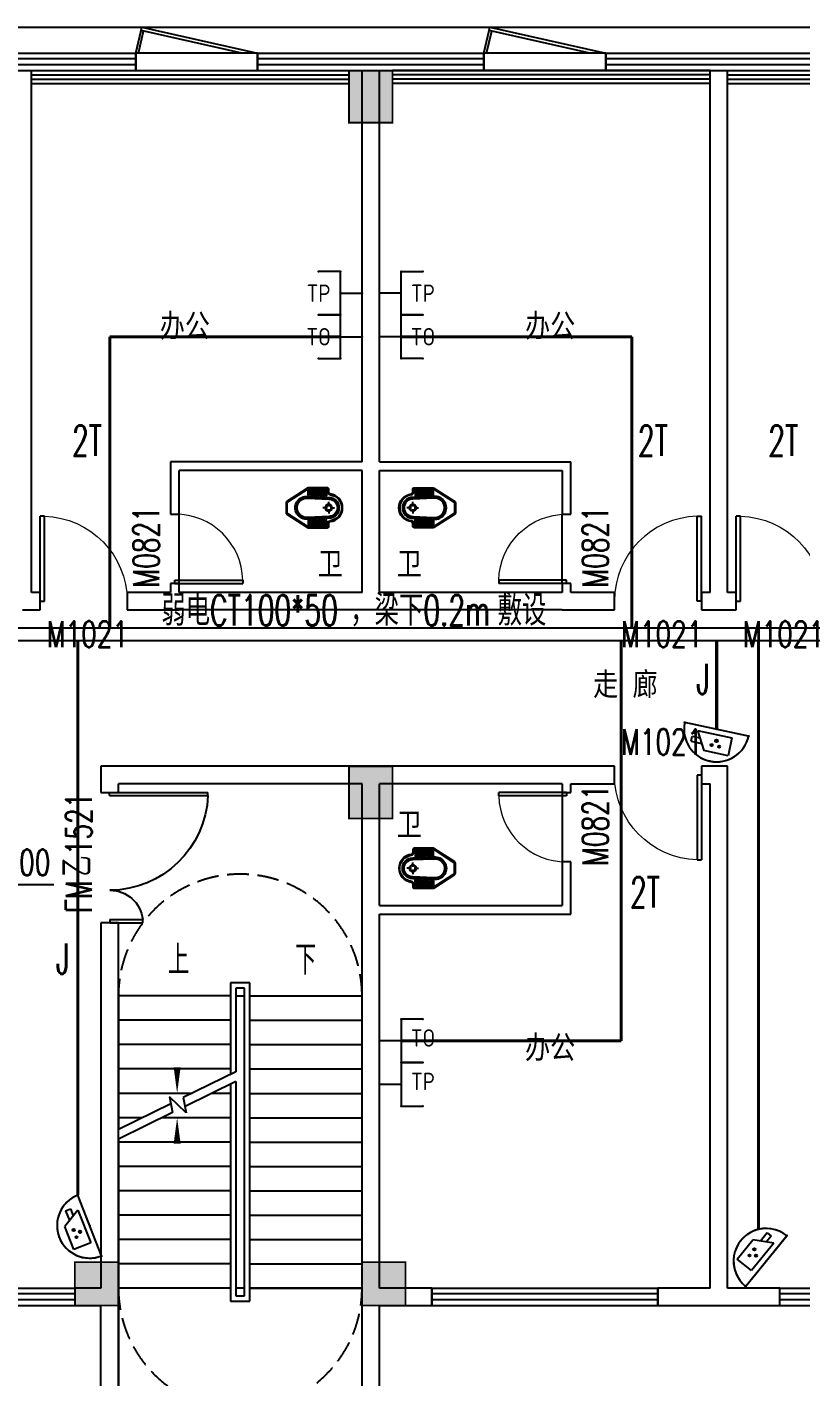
# Model space of a CAD drawing. Extents: x -6243262 to 3079315, y -2914302 to 172723.
# Drawn here: x -5582231 to -5573338, y -785745 to -770224 of the extents above; entities that cross this region are included whole.
import ezdxf
from ezdxf.enums import TextEntityAlignment as Align

# ---------------------------------------------------------------- set-up
doc = ezdxf.new("R2010")
doc.units = 0
doc.header["$LTSCALE"] = 1000
doc.linetypes.add('DASH', pattern=[0.35, 0.25, -0.1])
for name, color, linetype in [('0-柱网', 2, 'Continuous'), ('0-铝板', 32, 'Continuous'), ('A-FLOR-OTHER1-ON', 253, 'Continuous'), ('CABLETRAY', 4, 'Continuous'), ('DIM_ELEV', 3, 'Continuous'), ('DIM_SYMB', 3, 'Continuous'), ('DOOR_FIRE', 4, 'Continuous'), ('DOOR_FIRE_TEXT', 7, 'Continuous'), ('EQUIP-安防', 3, 'Continuous'), ('EQUIP-通讯', 3, 'Continuous'), ('PUB_TEXT', 7, 'Continuous'), ('STAIR', 2, 'Continuous'), ('TEL_TEXT', 7, 'Continuous'), ('WALL', 9, 'Continuous'), ('WINDOW', 4, 'Continuous'), ('WINDOW_TEXT', 7, 'Continuous'), ('WIRE-通讯', 4, 'Continuous'), ('洁具', 253, 'Continuous')]:
    doc.layers.add(name, color=color, linetype=linetype)
doc.styles.add('-宋体', font='', dxfattribs={"width": 0.8})
doc.styles.add('_TCH_DIM', font='SIMPLEX', dxfattribs={"bigfont": 'GBCBIG'})
doc.styles.add('_TCH_WINDOW', font='SIMPLEX', dxfattribs={"height": 3.5, "bigfont": 'GBCBIG'})
doc.styles.add('_TEL_ATTDEF', font='gbenor', dxfattribs={"bigfont": 'gbcbig'})
doc.styles.add('_TEL_DIM', font='SIMPLEX', dxfattribs={"width": 0.8, "height": 3.5, "bigfont": 'HZTXT'})
doc.styles.get('-宋体').set_extended_font_data('SimSun')

# ---------------------------------------------------------------- blocks, each defined once
blk = doc.blocks.new('$plan$00002871')
at = {"layer": '洁具', "color": 0}
for p, q in [((0, -475), (0, -423)), ((-15, -490), (-67, -490)), ((0, -505), (0, -557)), ((15, -490), (67, -490))]:
    blk.add_line(p, q, dxfattribs=at)
for points in [[(159, -508, -0.88995), (-159, -508, 0.380538), (-179, -491), (-210, -491, -0.414214), (-230, -471), (-230, -258, -0.144595), (-227, -247), (-73, -9, -0.254383), (-56, 0), (56, 0, -0.254383), (73, -9), (227, -247, -0.144595), (230, -258), (230, -471, -0.414214), (210, -491), (179, -491, 0.380538)], [(120, -491), (130, -252, 1.134994), (-130, -252), (-120, -491, 0.992594)], [(105, -490), (115, -251, 1.141146), (-115, -251), (-105, -490, 0.994896)], [(100, -490), (110, -251, 1.143479), (-110, -251), (-100, -490, 0.995777)], [(-149, -264, 1), (-149, -252), (-207, -252, 1), (-207, -264)], [(-148, -287, 1), (-148, -275), (-207, -275, 1), (-207, -287)], [(-147, -307, 1), (-147, -295), (-207, -295, 1), (-207, -307)], [(-149, -263, 1), (-149, -253), (-207, -253, 1), (-207, -263)], [(-148, -286, 1), (-148, -276), (-207, -276, 1), (-207, -286)], [(-147, -306, 1), (-147, -296), (-207, -296, 1), (-207, -306)], [(148, -287, -1), (148, -275), (207, -275, -1), (207, -287)], [(147, -307, -1), (147, -295), (207, -295, -1), (207, -307)], [(148, -286, -1), (148, -276), (207, -276, -1), (207, -286)], [(147, -306, -1), (147, -296), (207, -296, -1), (207, -306)], [(149, -264, -1), (149, -252), (207, -252, -1), (207, -264)], [(149, -263, -1), (149, -253), (207, -253, -1), (207, -263)], [(-146, -330, 1), (-146, -319), (-207, -319, 1), (-207, -330)], [(-146, -352, 1), (-146, -341), (-207, -341, 1), (-207, -352)], [(-145, -376, 1), (-145, -364), (-207, -364, 1), (-207, -376)], [(-144, -399, 1), (-144, -388), (-207, -388, 1), (-207, -399)], [(-143, -423, 1), (-143, -411), (-207, -411, 1), (-207, -423)], [(-141, -444, 1), (-141, -432), (-207, -432, 1), (-207, -444)], [(-141, -464, 1), (-141, -453), (-207, -453, 1), (-207, -464)], [(-146, -329, 1), (-146, -320), (-207, -320, 1), (-207, -329)], [(-146, -351, 1), (-146, -342), (-207, -342, 1), (-207, -351)], [(-145, -375, 1), (-145, -365), (-207, -365, 1), (-207, -375)], [(-144, -398, 1), (-144, -389), (-207, -389, 1), (-207, -398)], [(-143, -422, 1), (-143, -412), (-207, -412, 1), (-207, -422)], [(-141, -443, 1), (-141, -433), (-207, -433, 1), (-207, -443)], [(-141, -463, 1), (-141, -454), (-207, -454, 1), (-207, -463)], [(141, -444, -1), (141, -432), (207, -432, -1), (207, -444)], [(141, -464, -1), (141, -453), (207, -453, -1), (207, -464)], [(141, -443, -1), (141, -433), (207, -433, -1), (207, -443)], [(141, -463, -1), (141, -454), (207, -454, -1), (207, -463)], [(143, -423, -1), (143, -411), (207, -411, -1), (207, -423)], [(144, -399, -1), (144, -388), (207, -388, -1), (207, -399)], [(143, -422, -1), (143, -412), (207, -412, -1), (207, -422)], [(145, -376, -1), (145, -364), (207, -364, -1), (207, -376)], [(144, -398, -1), (144, -389), (207, -389, -1), (207, -398)], [(146, -352, -1), (146, -341), (207, -341, -1), (207, -352)], [(145, -375, -1), (145, -365), (207, -365, -1), (207, -375)], [(146, -330, -1), (146, -319), (207, -319, -1), (207, -330)], [(146, -351, -1), (146, -342), (207, -342, -1), (207, -351)], [(146, -329, -1), (146, -320), (207, -320, -1), (207, -329)]]:
    blk.add_lwpolyline(points, format="xyb", close=True, dxfattribs=at)
blk.add_lwpolyline([(-149, -507, 0.380538), (-179, -481), (-210, -481, -0.414214), (-220, -471), (-220, -258, -0.144595), (-218, -253), (-64, -15, -0.254383), (-56, -10), (56, -10, -0.254383), (64, -15), (218, -253, -0.144595), (220, -258), (220, -471, -0.414214), (210, -481), (179, -481, 0.380538), (149, -507, 0.380538)], format="xyb", dxfattribs=at)
for radius in [40, 31.7]:
    blk.add_circle((0, -490), radius, dxfattribs=at)
blk.add_arc((0, -490), 150, 186.665, 353.335, dxfattribs=at)
blk = doc.blocks.new('1#柱网')
at = {"layer": '0-柱网'}
for points in [[(517855, 93967), (517855, 93367), (518355, 93367), (518355, 93967)], [(517855, 85967), (517855, 85367), (518355, 85367), (518355, 85967)], [(514705, 80267), (514705, 79767), (515205, 79767), (515205, 80267)], [(518005, 80267), (518005, 79767), (518505, 79767), (518505, 80267)]]:
    blk.add_hatch(color=0, dxfattribs=at).paths.add_polyline_path(points)
at = {"layer": '0-柱网', "color": 0, "const_width": 20}
for points in [[(517855, 93967), (517855, 93367), (518355, 93367), (518355, 93967), (517855, 93967)], [(517855, 85967), (517855, 85367), (518355, 85367), (518355, 85967), (517855, 85967)], [(514705, 80267), (514705, 79767), (515205, 79767), (515205, 80267), (514705, 80267)], [(518005, 80267), (518005, 79767), (518505, 79767), (518505, 80267), (518005, 80267)]]:
    blk.add_lwpolyline(points, dxfattribs=at)
blk = doc.blocks.new('A$C22252488')
at = {"layer": '0-铝板', "color": 0}
blk.add_lwpolyline([(1218, 0), (60, 261), (69, 300), (1400, 0)], dxfattribs=at)
at = {"layer": 'WINDOW', "color": 0}
for points in [[(0, 0), (60, 261)], [(31, 0), (90, 254)]]:
    blk.add_lwpolyline(points, dxfattribs=at)
blk = doc.blocks.new('$WINLIB2D$00000001')
at = {"color": 0}
for points in [[(-0.5, 0.5), (-0.5, -0.5)], [(-0.5, 0.5), (0.5, 0.5)], [(0.5, -0.5), (0.5, 0.5)], [(0.5, 0.1667), (-0.5, 0.1667)], [(0.5, -0.1667), (-0.5, -0.1667)], [(-0.5, -0.5), (0.5, -0.5)]]:
    blk.add_lwpolyline(points, dxfattribs=at)
blk = doc.blocks.new('$DorLib2D$00000001')
at = {"color": 0}
for p, q in [((0.45, 0.975), (0.5, 0.975)), ((0.45, 0), (0.45, 0.975)), ((0.5, 0), (0.5, 0.975)), ((0.5, 0), (0.45, 0))]:
    blk.add_line(p, q, dxfattribs=at)
at = {"color": 0, "lineweight": 13}
blk.add_arc((0.475, 0), 0.975, 91.4693, 180, dxfattribs=at)
blk = doc.blocks.new('$DorLib2D$00000225')
at = {"color": 0}
for p, q in [((0.475, -0.001), (0.475, 0.752)), ((0.475, 0.752), (0.5, 0.752)), ((0.5, -0.001), (0.5, 0.752)), ((-0.5, 0), (-0.5, 0.252)), ((-0.475, 0.252), (-0.5, 0.252)), ((-0.475, 0), (-0.475, 0.252)), ((-0.475, 0), (-0.5, 0)), ((0.475, -0.001), (0.5, -0.001))]:
    blk.add_line(p, q, dxfattribs=at)
for centre, radius, start, end in [((0.505, -0.002), 0.755, 92.2493, 179.7238), ((-0.501, 0.003), 0.251, 359.7899, 84.0974)]:
    blk.add_arc(centre, radius, start, end, dxfattribs=at)
blk = doc.blocks.new('55')
at = {"color": 8, "linetype": 'DASH'}
for centre, start, end in [((1557795.1, -781992.2), 359.99993, 180.00007), ((1557795.1, -785352.2), 179.99993, 0.00007)]:
    blk.add_arc(centre, 1400, start, end, dxfattribs=at)
at = {"layer": '0-铝板', "color": 8}
blk.add_lwpolyline([(1540395.1, -770852.2), (1575895.1, -770852.2), (1575895.1, -779352.2)], dxfattribs=at)
at = {"layer": 'A-FLOR-OTHER1-ON', "color": 8}
for points in [[(1555395.1, -771352.2), (1559045.1, -771352.2)], [(1563195.1, -771352.2), (1559545.1, -771352.2)], [(1563395.1, -771352.2), (1567045.1, -771352.2)], [(1555395.1, -771502.2), (1559045.1, -771502.2)], [(1563195.1, -771502.2), (1559545.1, -771502.2)], [(1563395.1, -771502.2), (1567045.1, -771502.2)]]:
    blk.add_lwpolyline(points, dxfattribs=at)
at = {"layer": 'DIM_ELEV', "color": 8}
blk.add_line((1554344, -780710.6), (1555653.8, -780710.6), dxfattribs=at)
at = {"layer": 'DIM_SYMB', "color": 8}
for points in [[(1557070.1, -781852.2, 0, 0, 0), (1557070.1, -783112.2, 0, 80, 0), (1557070.1, -782812.2, 0, 0, 0)], [(1558520.1, -781852.2, 0, 0, 0), (1558520.1, -786102.2, 0, 0, 0), (1557070.1, -786102.2, 0, 0, 0), (1557070.1, -783392.2, 0, 80, 0), (1557070.1, -783692.2, 0, 0, 0)]]:
    blk.add_lwpolyline(points, format="xyseb", dxfattribs=at)
at = {"layer": 'STAIR', "color": 8}
for p, q in [((1557905.1, -781842.2), (1557685.1, -781842.2)), ((1557685.1, -781842.2), (1557685.1, -782893.9)), ((1557845.1, -781902.2), (1557745.1, -781902.2)), ((1557745.1, -781902.2), (1557745.1, -782864.4)), ((1557845.1, -785442.2), (1557845.1, -781902.2)), ((1557905.1, -785502.2), (1557905.1, -781842.2)), ((1556395.1, -781992.2), (1556395.1, -783528.5)), ((1557685.1, -781992.2), (1556395.1, -781992.2)), ((1557745.1, -781992.2), (1557745.1, -782864.4)), ((1557745.1, -781992.2), (1557845.1, -781992.2)), ((1557845.1, -785352.2), (1557845.1, -781992.2)), ((1557905.1, -781992.2), (1559195.1, -781992.2)), ((1559195.1, -785352.2), (1559195.1, -781992.2)), ((1557685.1, -782272.2), (1556395.1, -782272.2)), ((1557905.1, -782272.2), (1559195.1, -782272.2)), ((1557685.1, -782552.2), (1556395.1, -782552.2)), ((1557905.1, -782552.2), (1559195.1, -782552.2)), ((1557685.1, -782832.2), (1556395.1, -782832.2)), ((1557745.1, -782864.4), (1557140.7, -783161.8)), ((1557905.1, -782832.2), (1559195.1, -782832.2)), ((1557745.1, -782975.9), (1557160.8, -783263.3)), ((1557685.1, -783005.4), (1557685.1, -785502.2)), ((1557745.1, -782975.9), (1557745.1, -785352.2)), ((1557745.1, -782975.9), (1557745.1, -785442.2)), ((1557241.4, -783112.2), (1556395.1, -783112.2)), ((1557175.3, -783336.8), (1556981.2, -783150.6)), ((1556981.2, -783150.6), (1557017.5, -783333.8)), ((1557140.7, -783161.8), (1557175.3, -783336.8)), ((1557685.1, -783112.2), (1557468, -783112.2)), ((1557905.1, -783112.2), (1559195.1, -783112.2)), ((1556997.4, -783232.3), (1556395.1, -783528.5)), ((1557017.5, -783333.8), (1556395.1, -783640)), ((1556672.3, -783392.2), (1556395.1, -783392.2)), ((1557685.1, -783392.2), (1556898.8, -783392.2)), ((1557905.1, -783392.2), (1559195.1, -783392.2)), ((1556395.1, -783640), (1556395.1, -785352.2)), ((1557685.1, -783672.2), (1556395.1, -783672.2)), ((1557905.1, -783672.2), (1559195.1, -783672.2)), ((1557685.1, -783952.2), (1556395.1, -783952.2)), ((1557905.1, -783952.2), (1559195.1, -783952.2)), ((1557685.1, -784232.2), (1556395.1, -784232.2)), ((1557905.1, -784232.2), (1559195.1, -784232.2)), ((1557685.1, -784512.2), (1556395.1, -784512.2)), ((1557905.1, -784512.2), (1559195.1, -784512.2)), ((1557685.1, -784792.2), (1556395.1, -784792.2)), ((1557905.1, -784792.2), (1559195.1, -784792.2)), ((1557685.1, -785072.2), (1556395.1, -785072.2)), ((1557905.1, -785072.2), (1559195.1, -785072.2)), ((1557685.1, -785352.2), (1556395.1, -785352.2)), ((1556395.1, -785352.2), (1556395.1, -786852.2)), ((1557685.1, -785352.2), (1556395.1, -785352.2)), ((1557845.1, -785352.2), (1557745.1, -785352.2)), ((1557905.1, -785352.2), (1559195.1, -785352.2)), ((1559195.1, -785352.2), (1557905.1, -785352.2)), ((1559195.1, -786852.2), (1559195.1, -785352.2)), ((1557685.1, -785502.2), (1557905.1, -785502.2)), ((1557745.1, -785442.2), (1557845.1, -785442.2))]:
    blk.add_line(p, q, dxfattribs=at)
for points in [[(1555395.1, -771402.2), (1559045.1, -771402.2)], [(1563195.1, -771402.2), (1559545.1, -771402.2)], [(1563395.1, -771402.2), (1567045.1, -771402.2)], [(1555395.1, -771452.2), (1559045.1, -771452.2)], [(1563195.1, -771452.2), (1559545.1, -771452.2)], [(1563395.1, -771452.2), (1567045.1, -771452.2)]]:
    blk.add_lwpolyline(points, dxfattribs=at)
at = {"layer": 'WALL', "color": 8}
for p, q in [((1557995.1, -771152.2), (1556595.1, -771152.2)), ((1556595.1, -771152.2), (1556595.1, -771352.2)), ((1557995.1, -771352.2), (1557995.1, -771152.2)), ((1561995.1, -771152.2), (1560595.1, -771152.2)), ((1560595.1, -771152.2), (1560595.1, -771352.2)), ((1561995.1, -771352.2), (1561995.1, -771152.2)), ((1555195.1, -771352.2), (1555395.1, -771352.2)), ((1555395.1, -777352.2), (1555395.1, -771352.2)), ((1556595.1, -771352.2), (1557995.1, -771352.2)), ((1559195.1, -775852.2), (1559195.1, -771352.2)), ((1559195.1, -771352.2), (1559395.1, -771352.2)), ((1559395.1, -775852.2), (1559395.1, -771352.2)), ((1560595.1, -771352.2), (1561995.1, -771352.2)), ((1563195.1, -777352.2), (1563195.1, -771352.2)), ((1563195.1, -771352.2), (1563395.1, -771352.2)), ((1563395.1, -777352.2), (1563395.1, -771352.2)), ((1559195.1, -775852.2), (1556995.1, -775852.2)), ((1556995.1, -775852.2), (1556995.1, -776452.2)), ((1559395.1, -775852.2), (1561595.1, -775852.2)), ((1561595.1, -776452.2), (1561595.1, -775852.2)), ((1559195.1, -775952.2), (1557095.1, -775952.2)), ((1557095.1, -776452.2), (1557095.1, -775952.2)), ((1559195.1, -777352.2), (1559195.1, -775952.2)), ((1559395.1, -777352.2), (1559395.1, -775952.2)), ((1559395.1, -775952.2), (1561495.1, -775952.2)), ((1561495.1, -775952.2), (1561495.1, -776452.2)), ((1556995.1, -776452.2), (1557095.1, -776452.2)), ((1561495.1, -776452.2), (1561595.1, -776452.2)), ((1557095.1, -777252.2), (1556995.1, -777252.2)), ((1556995.1, -777252.2), (1556995.1, -777352.2)), ((1557095.1, -777352.2), (1557095.1, -777252.2)), ((1561595.1, -777252.2), (1561495.1, -777252.2)), ((1561495.1, -777252.2), (1561495.1, -777352.2)), ((1561595.1, -777352.2), (1561595.1, -777252.2)), ((1555495.1, -777352.2), (1555395.1, -777352.2)), ((1555495.1, -777552.2), (1555495.1, -777352.2)), ((1556995.1, -777352.2), (1556495.1, -777352.2)), ((1556495.1, -777352.2), (1556495.1, -777552.2)), ((1559195.1, -777352.2), (1557095.1, -777352.2)), ((1561495.1, -777352.2), (1559395.1, -777352.2)), ((1562095.1, -777352.2), (1561595.1, -777352.2)), ((1562095.1, -777552.2), (1562095.1, -777352.2)), ((1563195.1, -777352.2), (1563095.1, -777352.2)), ((1563095.1, -777352.2), (1563095.1, -777552.2)), ((1563495.1, -777352.2), (1563395.1, -777352.2)), ((1563495.1, -777552.2), (1563495.1, -777352.2)), ((1555295.1, -777552.2), (1555495.1, -777552.2)), ((1556495.1, -777552.2), (1557095.1, -777552.2)), ((1559295.1, -777552.2), (1557095.1, -777552.2)), ((1561495.1, -777552.2), (1559295.1, -777552.2)), ((1561495.1, -777552.2), (1562095.1, -777552.2)), ((1563095.1, -777552.2), (1563295.1, -777552.2)), ((1563295.1, -777552.2), (1563495.1, -777552.2)), ((1559295.1, -779352.2), (1556195.1, -779352.2)), ((1556195.1, -779352.2), (1556195.1, -779652.2)), ((1561495.1, -779352.2), (1559295.1, -779352.2)), ((1562095.1, -779352.2), (1561495.1, -779352.2)), ((1562095.1, -779552.2), (1562095.1, -779352.2)), ((1563395.1, -779352.2), (1563095.1, -779352.2)), ((1563095.1, -779352.2), (1563095.1, -779552.2)), ((1563395.1, -785352.2), (1563395.1, -779352.2)), ((1559195.1, -779552.2), (1556395.1, -779552.2)), ((1556395.1, -779652.2), (1556395.1, -779552.2)), ((1559195.1, -780952.2), (1559195.1, -779552.2)), ((1559395.1, -780952.2), (1559395.1, -779552.2)), ((1561495.1, -779552.2), (1559395.1, -779552.2)), ((1561495.1, -779552.2), (1561495.1, -779652.2)), ((1561595.1, -779552.2), (1562095.1, -779552.2)), ((1561595.1, -779652.2), (1561595.1, -779552.2)), ((1563095.1, -779552.2), (1563195.1, -779552.2)), ((1563195.1, -785352.2), (1563195.1, -779552.2)), ((1556195.1, -779652.2), (1556395.1, -779652.2)), ((1561495.1, -779652.2), (1561595.1, -779652.2)), ((1561595.1, -780452.2), (1561495.1, -780452.2)), ((1561495.1, -780452.2), (1561495.1, -780952.2)), ((1561595.1, -781052.2), (1561595.1, -780452.2)), ((1559195.1, -785452.2), (1559195.1, -780952.2)), ((1559395.1, -780952.2), (1561495.1, -780952.2)), ((1556395.1, -781152.2), (1556195.1, -781152.2)), ((1556195.1, -781152.2), (1556195.1, -785352.2)), ((1556395.1, -785452.2), (1556395.1, -781152.2)), ((1559395.1, -781052.2), (1561595.1, -781052.2)), ((1559395.1, -785352.2), (1559395.1, -781052.2)), ((1556195.1, -785352.2), (1555895.1, -785352.2)), ((1555895.1, -785352.2), (1555895.1, -785552.2)), ((1559995.1, -785352.2), (1559395.1, -785352.2)), ((1559995.1, -785552.2), (1559995.1, -785352.2)), ((1563195.1, -785352.2), (1562595.1, -785352.2)), ((1562595.1, -785352.2), (1562595.1, -785552.2)), ((1563995.1, -785352.2), (1563395.1, -785352.2)), ((1563995.1, -785552.2), (1563995.1, -785352.2)), ((1556395.1, -786852.2), (1556395.1, -785452.2)), ((1559195.1, -786852.2), (1559195.1, -785452.2)), ((1555895.1, -785552.2), (1556195.1, -785552.2)), ((1556195.1, -787052.2), (1556195.1, -785552.2)), ((1559395.1, -785552.2), (1559995.1, -785552.2)), ((1559395.1, -787052.2), (1559395.1, -785552.2)), ((1562595.1, -785552.2), (1563295.1, -785552.2)), ((1563295.1, -785552.2), (1563995.1, -785552.2))]:
    blk.add_line(p, q, dxfattribs=at)
at = {"layer": 'WINDOW', "color": 8}
for p, q in [((1557095.1, -777252.2), (1557095.1, -776452.2)), ((1561495.1, -777252.2), (1561495.1, -776452.2)), ((1561495.1, -779652.2), (1561495.1, -780452.2))]:
    blk.add_line(p, q, dxfattribs=at)
at = {"color": 8, "xscale": -1}
for p, rotation in [((1558322.1, -776380), 89.99999999997154), ((1560268.1, -780524.4), 269.9999999999715)]:
    blk.add_blockref('$plan$00002871', p, dxfattribs=dict(at, rotation=rotation))
at = {"color": 8, "rotation": 270.0000000000284}
blk.add_blockref('$plan$00002871', (1560268.1, -776380), dxfattribs=at)
at = {"layer": '0-柱网', "color": 8}
blk.add_blockref('1#柱网', (1041190.1, -865319.4), dxfattribs=at)
at = {"layer": '0-铝板', "color": 8}
for p in [(1556595.1, -771152.2), (1560595.1, -771152.2)]:
    blk.add_blockref('A$C22252488', p, dxfattribs=at)
at = {"layer": 'DOOR_FIRE', "color": 8, "xscale": 1500, "yscale": -1500, "zscale": 200, "rotation": 90}
blk.add_blockref('$DorLib2D$00000225', (1556295.1, -780402.2), dxfattribs=at)
at = {"layer": 'WINDOW', "color": 8, "rotation": 180}
for p, xscale, yscale, zscale in [((1555295.1, -771252.2), -2600.000000000007, -200, -2600.000000000007), ((1559295.1, -771252.2), -2600.000000000007, -200, -2600.000000000007), ((1563295.1, -771252.2), -2600, -200, -2600), ((1554845.1, -785452.2), -2099.999999996326, 200, -2099.999999996326), ((1561295.1, -785452.2), -2600, -200, -2600), ((1565295.1, -785452.2), -2600, 200, -2600)]:
    blk.add_blockref('$WINLIB2D$00000001', p, dxfattribs=dict(at, xscale=xscale, yscale=yscale, zscale=zscale))
at = {"layer": 'WINDOW', "color": 8}
ref = blk.add_blockref('$DorLib2D$00000001', (1555995.1, -777452.2), dxfattribs=dict(at, xscale=1000, yscale=-1000, zscale=1000, rotation=180))
ref.add_attrib('A', 'M1021', (1555570.1, -777980.8), dxfattribs={"layer": 'WINDOW_TEXT', "color": 8, "height": 297.5, "style": '_TCH_WINDOW', "width": 0.705882})
ref = blk.add_blockref('$DorLib2D$00000001', (1557045.1, -776852.2), dxfattribs=dict(at, xscale=-800, yscale=-800, zscale=-800, rotation=90))
ref.add_attrib('A', 'M0821', (1556864, -777297.2), dxfattribs={"layer": 'WINDOW_TEXT', "color": 8, "height": 297.5, "rotation": 90, "style": '_TCH_WINDOW', "width": 0.705882})
ref = blk.add_blockref('$DorLib2D$00000001', (1561545.1, -776852.2), dxfattribs=dict(at, xscale=-800, yscale=800, zscale=-800, rotation=90))
ref.add_attrib('A', 'M0821', (1562023.8, -777297.2), dxfattribs={"layer": 'WINDOW_TEXT', "color": 8, "height": 297.5, "rotation": 90, "style": '_TCH_WINDOW', "width": 0.705882})
ref = blk.add_blockref('$DorLib2D$00000001', (1562595.1, -777452.2), dxfattribs=dict(at, xscale=-1000, yscale=-1000, zscale=-1000, rotation=180))
ref.add_attrib('A', 'M1021', (1562170.1, -777980.8), dxfattribs={"layer": 'WINDOW_TEXT', "color": 8, "height": 297.5, "style": '_TCH_WINDOW', "width": 0.705882})
ref = blk.add_blockref('$DorLib2D$00000001', (1563995.1, -777452.2), dxfattribs=dict(at, xscale=1000, yscale=-1000, zscale=1000, rotation=180))
ref.add_attrib('A', 'M1021', (1563570.1, -777980.8), dxfattribs={"layer": 'WINDOW_TEXT', "color": 8, "height": 297.5, "style": '_TCH_WINDOW', "width": 0.705882})
ref = blk.add_blockref('$DorLib2D$00000001', (1562595.1, -779452.2), dxfattribs=dict(at, xscale=-1000, yscale=1000, zscale=-1000, rotation=180))
ref.add_attrib('A', 'M1021', (1562170.1, -779221), dxfattribs={"layer": 'WINDOW_TEXT', "color": 8, "height": 297.5, "style": '_TCH_WINDOW', "width": 0.705882})
ref = blk.add_blockref('$DorLib2D$00000001', (1561545.1, -780052.2), dxfattribs=dict(at, xscale=-800, yscale=-800, zscale=-800, rotation=270))
ref.add_attrib('A', 'M0821', (1562023.8, -780497.2), dxfattribs={"layer": 'WINDOW_TEXT', "color": 8, "height": 297.5, "rotation": 90, "style": '_TCH_WINDOW', "width": 0.705882})
at = {"layer": 'DIM_ELEV', "color": 7, "style": '_TCH_DIM', "width": 0.705882}
blk.add_text('17.000', height=297.5, dxfattribs=at).set_placement((1554623.8, -780605.6))
at = {"layer": 'DIM_SYMB', "color": 7, "style": '_TCH_DIM'}
for s, p in [('上', (1556965.9, -781747.2)), ('下', (1558425.2, -781747.2))]:
    blk.add_text(s, height=337.6, dxfattribs=at).set_placement(p)
at = {"layer": 'DOOR_FIRE_TEXT', "color": 8, "style": '_TCH_WINDOW', "width": 0.705882}
for s, p in [('1521', (1556090.2, -780374.3)), ('FM', (1556090.2, -781040.1))]:
    blk.add_text(s, height=297.5, rotation=90, dxfattribs=at).set_placement(p)
at = {"layer": 'DOOR_FIRE_TEXT', "color": 8, "style": '_TCH_WINDOW'}
blk.add_text('乙', height=337.6, rotation=90, dxfattribs=at).set_placement((1556090.2, -780620.1))
at = {"layer": 'PUB_TEXT', "color": 8, "style": '-宋体', "width": 0.8}
for s, height, p in [('办公', 264.35, (1556869.9, -774417.6)), ('办公', 264.35, (1561067.3, -774417.6)), ('卫', 264.3, (1558684.4, -777153.9)), ('卫', 264.3, (1559592.6, -777153.9)), ('走', 264.3, (1561849.5, -778538.3)), ('廊', 264.3, (1562303.2, -778538.3)), ('卫', 264.3, (1559592.6, -780150.5)), ('办公', 264.35, (1561067.3, -782713.5))]:
    blk.add_text(s, height=height, dxfattribs=at).set_placement(p)
blk = doc.blocks.new('$equip$00001847')
for p, q in [((-0.5, 0.499), (-0.5, 0.999)), ((0.5, 0.999), (0.5, 0.499)), ((0.5, 0.499), (-0.5, 0.499)), ((0, 0.5), (0, 0))]:
    blk.add_line(p, q)
for p in [(-0.5, 0.999), (0.5, 0.999), (-0.5, 0.499), (0.5, 0.499), (0, 0)]:
    blk.add_point(p)
at = {"color": 7, "style": '_TEL_DIM'}
blk.add_attdef('$TEXT$', text='', height=0.4, dxfattribs=at).set_placement((0, 0.999), align=Align.MIDDLE_CENTER)
at = {"color": 7, "style": '_TEL_DIM', "flags": 1}
blk.add_attdef('A', text='', height=0.00002, dxfattribs=at).set_placement((0, 0), align=Align.MIDDLE_CENTER)
blk = doc.blocks.new('$equip$00001867')
for p, q in [((-0.5, 0.499), (-0.5, 0.999)), ((0.5, 0.999), (0.5, 0.499)), ((0.5, 0.499), (-0.5, 0.499)), ((0, 0.5), (0, 0))]:
    blk.add_line(p, q)
for p in [(-0.5, 0.999), (0.5, 0.999), (-0.5, 0.499), (0.5, 0.499), (0, 0)]:
    blk.add_point(p)
at = {"color": 7, "style": '_TEL_DIM'}
blk.add_attdef('$TEXT$', text='', height=0.4, dxfattribs=at).set_placement((0, 0.999), align=Align.MIDDLE_CENTER)
at = {"color": 7, "style": '_TEL_DIM', "flags": 1}
blk.add_attdef('A', text='', height=0.00002, dxfattribs=at).set_placement((0, 0), align=Align.MIDDLE_CENTER)
blk = doc.blocks.new('$equip$00002353')
for p, q in [((0.75, 0), (-0.75, 0)), ((-0.517, -0.393), (-0.517, -0.273)), ((-0.517, -0.273), (-0.341, -0.273)), ((-0.427, -0.123), (0.383, -0.123)), ((-0.427, -0.123), (-0.187, -0.543)), ((0.383, -0.123), (0.383, -0.543)), ((-0.517, -0.393), (-0.273, -0.393)), ((0.383, -0.543), (-0.187, -0.543))]:
    blk.add_line(p, q)
at = {"const_width": 0.04}
for points in [[(-0.75, 0), (-0.779, 0)], [(0.75, 0), (0.779, 0)]]:
    blk.add_lwpolyline(points, dxfattribs=at)
blk.add_lwpolyline([(0.75, 0, -1), (-0.75, 0), (0.75, 0), (0.75, 0, -1), (-0.75, 0, -1.517539)], format="xyb", dxfattribs=at)
for centre, radius in [((0.052, -0.26), 0.03), ((-0.038, -0.38), 0.024), ((0.142, -0.38), 0.024)]:
    blk.add_circle(centre, radius)
blk.add_arc((0, 0), 0.75, 180, 0)
for p in [(-0.75, 0), (0, 0), (0.75, 0), (0, -0.75)]:
    blk.add_point(p)
for points in [[(0.026, -0.245), (0.078, -0.245), (0.022, -0.26), (0.082, -0.26)], [(0.026, -0.275), (0.078, -0.275), (0.022, -0.26), (0.082, -0.26)], [(0.037, -0.234), (0.067, -0.234), (0.026, -0.245), (0.078, -0.245)], [(0.037, -0.286), (0.067, -0.286), (0.026, -0.275), (0.078, -0.275)], [(0.052, -0.23), (0.052, -0.23), (0.037, -0.234), (0.067, -0.234)], [(0.052, -0.29), (0.052, -0.29), (0.037, -0.286), (0.067, -0.286)], [(-0.059, -0.368), (-0.017, -0.368), (-0.062, -0.38), (-0.014, -0.38)], [(-0.059, -0.392), (-0.017, -0.392), (-0.062, -0.38), (-0.014, -0.38)], [(-0.05, -0.359), (-0.026, -0.359), (-0.059, -0.368), (-0.017, -0.368)], [(-0.05, -0.401), (-0.026, -0.401), (-0.059, -0.392), (-0.017, -0.392)], [(-0.038, -0.356), (-0.038, -0.356), (-0.05, -0.359), (-0.026, -0.359)], [(-0.038, -0.404), (-0.038, -0.404), (-0.05, -0.401), (-0.026, -0.401)], [(0.121, -0.368), (0.163, -0.368), (0.118, -0.38), (0.166, -0.38)], [(0.121, -0.392), (0.163, -0.392), (0.118, -0.38), (0.166, -0.38)], [(0.13, -0.359), (0.154, -0.359), (0.121, -0.368), (0.163, -0.368)], [(0.13, -0.401), (0.154, -0.401), (0.121, -0.392), (0.163, -0.392)], [(0.142, -0.356), (0.142, -0.356), (0.13, -0.359), (0.154, -0.359)], [(0.142, -0.404), (0.142, -0.404), (0.13, -0.401), (0.154, -0.401)]]:
    blk.add_solid(points)
at = {"color": 7, "style": '_TEL_DIM', "flags": 1}
blk.add_attdef('A', text='', height=0.00002, dxfattribs=at).set_placement((0, 0), align=Align.MIDDLE_CENTER)

msp = doc.modelspace()

# ---------------------------------------------------------------- linework, layer by layer
at = {"layer": 'CABLETRAY'}
for p, q in [((-5585363.9, -777132.2), (-5569761.1, -777132.2)), ((-5569761.1, -777282.2), (-5585363.9, -777282.2))]:
    msp.add_line(p, q, dxfattribs=at)
at = {"layer": 'WIRE-通讯', "linetype": 'Continuous', "const_width": 35}
for points in [[(-5581281.2, -773784.7), (-5578631, -773784.7)], [(-5581281.2, -777132.2), (-5581281.2, -773784.7)], [(-5575281.3, -773784.7), (-5577931.5, -773784.7)], [(-5575281.3, -777132.2), (-5575281.3, -773784.7)], [(-5581646.9, -783653.8), (-5581646.9, -777282.2)], [(-5575403.3, -781880.1), (-5575403.3, -777282.2)], [(-5574306.9, -778297.5), (-5574306.9, -777282.2)], [(-5573825.5, -784047), (-5573825.5, -777282.2)], [(-5577931.8, -781880.1), (-5575403.3, -781880.1)]]:
    msp.add_lwpolyline(points, dxfattribs=at)

# ---------------------------------------------------------------- block references
msp.add_blockref('55', (-7137576.4, 628.6))
at = {"layer": 'EQUIP-安防'}
for p, xscale, yscale, zscale, rotation in [((-5574306.9, -778297.5), 500.0000000000002, 500.0000000000002, 500.0000000000002, 347.8976182509377), ((-5581511.2, -784003.4), 499.9999999999999, 499.9999999999999, 499.9999999999999, 291.2138056653965), ((-5573738.4, -784411.8), 500, 500, 500, 230.9678889062113)]:
    msp.add_blockref('$equip$00002353', p, dxfattribs=dict(at, xscale=xscale, yscale=yscale, zscale=zscale, rotation=rotation))
at = {"layer": 'EQUIP-通讯'}
ref = msp.add_blockref('$equip$00001867', (-5578381.3, -773284.7), dxfattribs=dict(at, xscale=-500, yscale=500, zscale=500, rotation=90))
ref.add_attrib('$TEXT$', 'TP', dxfattribs={"layer": '0', "color": 7, "height": 200, "style": '_TEL_ATTDEF'}).set_placement((-5578880.8, -773284.7), align=Align.MIDDLE_CENTER)
ref = msp.add_blockref('$equip$00001867', (-5578181.3, -773284.7), dxfattribs=dict(at, xscale=500, yscale=500, zscale=500, rotation=270))
ref.add_attrib('$TEXT$', 'TP', dxfattribs={"layer": '0', "color": 7, "height": 200, "style": '_TEL_ATTDEF'}).set_placement((-5577681.8, -773284.7), align=Align.MIDDLE_CENTER)
ref = msp.add_blockref('$equip$00001847', (-5578381.3, -773784.7), dxfattribs=dict(at, xscale=-500, yscale=500, zscale=500, rotation=90))
ref.add_attrib('$TEXT$', 'TO', dxfattribs={"layer": '0', "color": 7, "height": 200, "style": '_TEL_ATTDEF'}).set_placement((-5578880.8, -773784.7), align=Align.MIDDLE_CENTER)
ref = msp.add_blockref('$equip$00001847', (-5578181.3, -773784.7), dxfattribs=dict(at, xscale=500, yscale=500, zscale=500, rotation=270))
ref.add_attrib('$TEXT$', 'TO', dxfattribs={"layer": '0', "color": 7, "height": 200, "style": '_TEL_ATTDEF'}).set_placement((-5577681.8, -773784.7), align=Align.MIDDLE_CENTER)
ref = msp.add_blockref('$equip$00001847', (-5578181.3, -781880.1), dxfattribs=dict(at, xscale=-500, yscale=500, zscale=500, rotation=270))
ref.add_attrib('$TEXT$', 'TO', dxfattribs={"layer": '0', "color": 7, "height": 200, "style": '_TEL_ATTDEF'}).set_placement((-5577681.8, -781846.8), align=Align.MIDDLE_CENTER)
ref = msp.add_blockref('$equip$00001867', (-5578181.3, -782380.1), dxfattribs=dict(at, xscale=-500, yscale=500, zscale=500, rotation=270))
ref.add_attrib('$TEXT$', 'TP', dxfattribs={"layer": '0', "color": 7, "height": 200, "style": '_TEL_ATTDEF'}).set_placement((-5577681.8, -782346.8), align=Align.MIDDLE_CENTER)

# ---------------------------------------------------------------- texts
at = {"layer": 'TEL_TEXT', "style": '_TEL_DIM'}
for s, width, p in [('2T', 0.64, (-5581713.7, -775155.5)), ('2T', 0.64, (-5575211.5, -775155.5)), ('2T', 0.64, (-5573713.7, -775155.5)), ('弱电', 0.8, (-5580688.2, -777105.7)), ('CT100*50', 0.64, (-5580128.2, -777105.7)), ('，梁下', 0.8, (-5578517.5, -777105.7)), ('0.2m', 0.64, (-5577677.5, -777105.7)), ('敷设', 0.8, (-5576824.2, -777105.7)), ('J', 0.64, (-5574539.5, -777894)), ('2T', 0.64, (-5575302.1, -780347.6)), ('J', 0.64, (-5581897, -781110.6))]:
    msp.add_text(s, height=350, dxfattribs=dict(at, width=width)).set_placement(p)

doc.saveas('drawing.dxf')
